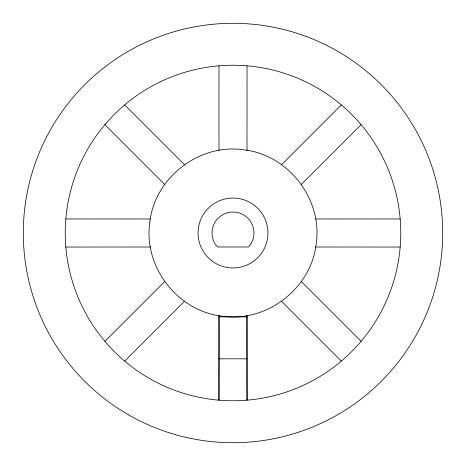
<?xml version="1.0" encoding="UTF-8"?>
<svg xmlns="http://www.w3.org/2000/svg" width="466" height="466" viewBox="0 0 466 466"><rect width="100%" height="100%" fill="white"/><g stroke="black" fill="none" stroke-linecap="round" stroke-linejoin="round"><path stroke-width="0.7" d="M219.02 358.82L218.962 400.172L219.02 315.558L219.02 358.82L246.98 358.82L247.038 400.172L246.98 315.558L246.98 358.82M247.003 150.442L247.038 65.828M104.908 341.322L164.737 281.493M281.493 164.737L341.322 104.908M124.678 361.092L184.507 301.263M301.263 184.507L361.092 124.678M65.828 218.962L150.442 218.997M315.558 218.997L400.172 218.962M65.828 247.038L150.442 247.003M315.558 247.003L400.172 247.038M219.02 316.88L246.98 316.88M124.678 104.908L184.507 164.737M301.263 281.493L361.092 341.322M104.908 124.678L164.737 184.507M281.493 301.263L341.322 361.092M218.962 65.828L218.997 150.442M149.836 222.049C143.05 266.377 177.476 311.247 222.049 316.164C266.377 322.95 311.247 288.524 316.164 243.951C322.95 199.623 288.524 154.753 243.951 149.836C199.623 143.05 154.753 177.476 149.836 222.049M250.877 243.963L248.477 246.98L217.523 246.98L215.123 243.963A20.97 20.97 0 0 1 219.381 217.057A20.97 20.97 0 0 1 246.619 217.057A20.97 20.97 0 0 1 250.877 243.963M106.009 123.379L103.737 126.065A167.76 167.76 0 0 0 103.737 339.935L106.009 342.621A167.76 167.76 0 0 0 123.379 359.991L126.065 362.263A167.76 167.76 0 0 0 339.935 362.263L342.621 359.991A167.76 167.76 0 0 0 359.991 342.621L362.263 339.935A167.76 167.76 0 0 0 362.263 126.065L359.991 123.379A167.76 167.76 0 0 0 342.621 106.009L339.935 103.737A167.76 167.76 0 0 0 126.065 103.737L123.379 106.009A167.76 167.76 0 0 0 106.009 123.379M128.15 414.606A209.7 209.7 0 0 0 442.7 233A209.7 209.7 0 0 0 128.15 51.394A209.7 209.7 0 0 0 128.15 414.606M211.721 260.727A34.95 34.95 0 0 0 267.653 237.561A34.95 34.95 0 0 0 219.626 200.712A34.95 34.95 0 0 0 211.721 260.727"/></g></svg>
